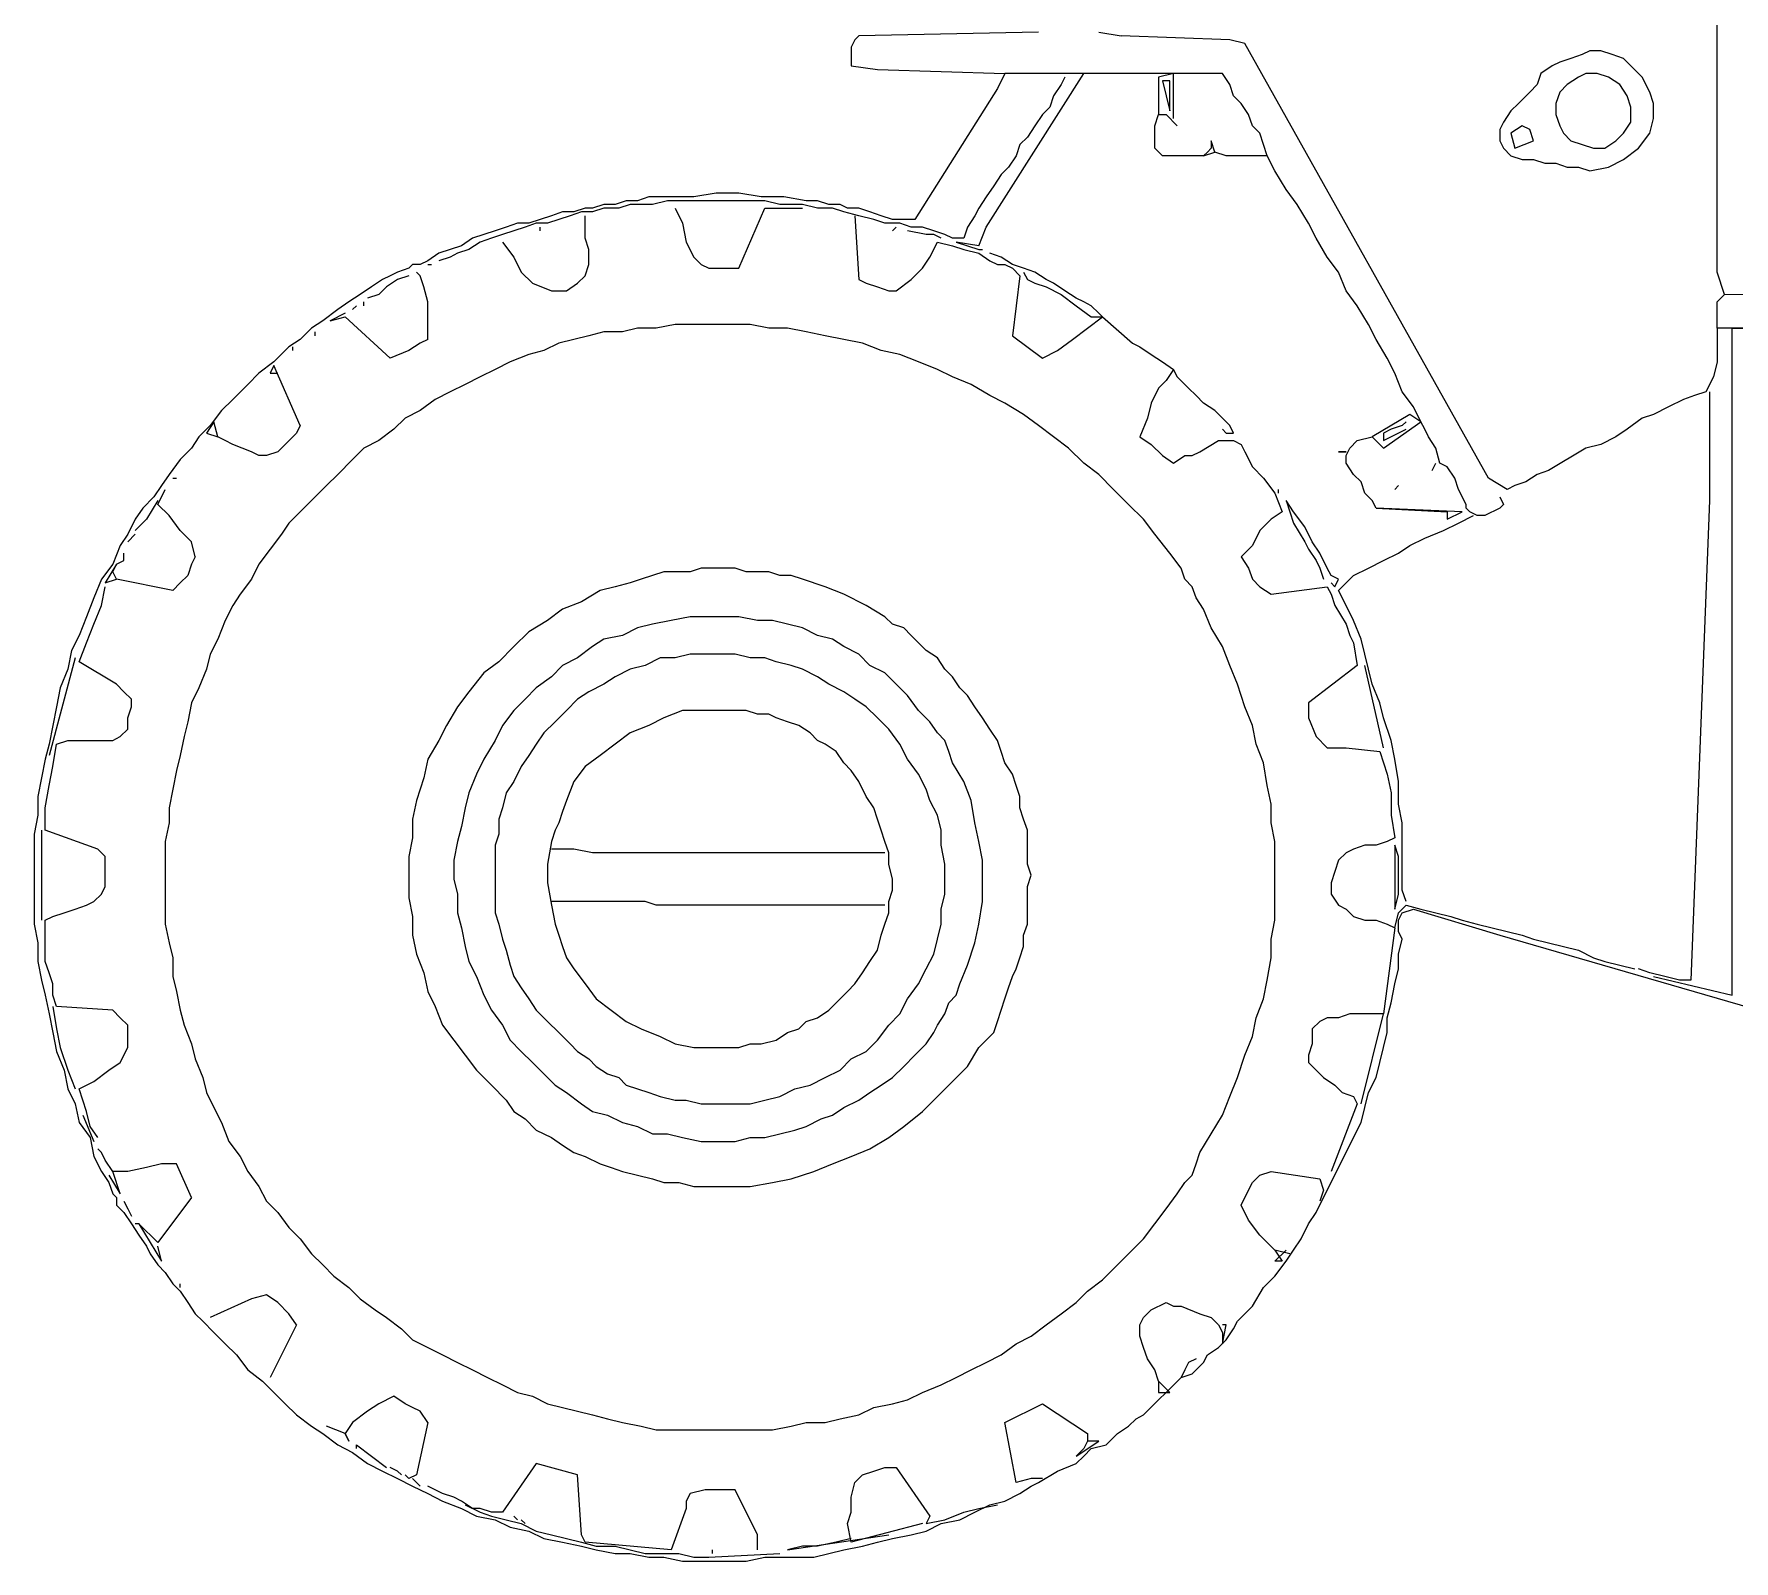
# Model space of a CAD drawing. Extents: x -121210 to 57230, y 84783 to 157800.
# Drawn here: x -50967 to -49031, y 119670 to 121410 of the extents above; entities that cross this region are included whole.
import ezdxf

# ---------------------------------------------------------------- set-up
doc = ezdxf.new("R2010")
doc.units = 0
doc.header["$MEASUREMENT"] = 0
doc.layers.get('0').update_dxf_attribs({"linetype": 'CONTINUOUS'})

# ---------------------------------------------------------------- blocks, each defined once
blk = doc.blocks.new('A$C72B562D3')
at = {"linetype": 'Continuous'}
for points in [[(4087.2, 1490.5), (4087.2, 2387.4), (4074.4, 2391.7), (4057.4, 2391.7), (4036, 2391.7), (4014.6, 2391.7), (3989, 2391.7), (3967.7, 2396), (3946.3, 2396), (3929.2, 2396)], [(3314.2, 1763.9), (3109.2, 1759.6), (3104.9, 1755.3), (3100.7, 1746.8), (3100.7, 1725.4), (3130.6, 1721.2), (3275.8, 1716.9)], [(3382.6, 1763.9), (3408.2, 1759.6)], [(3532, 1755.3), (3408.2, 1759.6)], [(3549.1, 1751.1), (3532, 1755.3)], [(3848.1, 1242.8), (3826.7, 1255.6), (3549.1, 1751.1)], [(3980.5, 1734), (3967.7, 1738.3), (3954.9, 1742.5), (3942, 1742.5), (3933.5, 1738.3), (3920.7, 1734), (3907.9, 1729.7), (3899.3, 1725.4), (3886.5, 1716.9), (3882.2, 1704.1), (3873.7, 1695.5), (3860.9, 1682.7), (3852.3, 1674.2), (3843.8, 1661.4), (3839.5, 1652.8), (3839.5, 1640), (3843.8, 1631.5), (3852.3, 1622.9), (3865.2, 1618.7), (3878, 1618.7), (3890.8, 1614.4), (3903.6, 1614.4), (3916.4, 1610.1), (3929.2, 1610.1), (3942, 1605.9), (3963.4, 1610.1), (3980.5, 1618.7), (3997.6, 1631.5), (4010.4, 1648.6)], [(4001.8, 1712.6), (3980.5, 1734)], [(3275.8, 1716.9), (3267.2, 1699.8), (3173.3, 1550.3), (3160.5, 1550.3), (3147.7, 1550.3), (3134.8, 1554.6), (3122, 1558.9), (3109.2, 1563.1), (3096.4, 1563.1), (3087.9, 1567.4), (3075, 1567.4), (3062.2, 1571.7), (3049.4, 1571.7), (3023.8, 1576), (2998.2, 1576), (2972.5, 1580.2), (2946.9, 1580.2), (2921.3, 1576), (2895.7, 1576), (2870, 1576), (2857.2, 1571.7), (2844.4, 1571.7), (2831.6, 1567.4), (2818.8, 1567.4), (2806, 1563.1), (2797.4, 1563.1), (2784.6, 1558.9), (2771.8, 1558.9), (2759, 1554.6), (2746.2, 1550.3), (2733.4, 1546.1), (2720.6, 1546.1), (2707.7, 1541.8), (2694.9, 1537.5), (2682.1, 1533.3), (2669.3, 1529), (2656.5, 1520.4), (2643.7, 1516.2), (2630.9, 1511.9), (2618.1, 1503.4), (2609.5, 1499.1), (2601, 1499.1), (2596.7, 1494.8), (2583.9, 1490.5), (2575.4, 1486.3), (2566.8, 1482), (2554, 1473.5), (2541.2, 1464.9), (2528.4, 1456.4), (2515.6, 1447.8), (2498.5, 1435), (2485.7, 1426.5), (2472.8, 1413.7), (2460, 1405.1), (2443, 1388), (2425.9, 1375.2), (2413.1, 1362.4), (2396, 1345.3), (2383.2, 1332.5), (2370.3, 1315.4), (2357.5, 1302.6), (2349, 1289.8), (2336.2, 1277), (2323.4, 1259.9), (2314.8, 1247.1), (2306.3, 1234.3), (2293.5, 1221.5), (2284.9, 1208.7), (2276.4, 1191.6), (2267.8, 1178.8), (2259.3, 1157.4), (2246.5, 1140.3), (2237.9, 1119), (2229.4, 1097.6), (2220.9, 1076.3), (2212.3, 1059.2), (2208.1, 1037.8), (2199.5, 1016.5), (2195.2, 995.1), (2191, 973.8), (2186.7, 952.4), (2182.4, 935.3), (2178.2, 914), (2173.9, 892.6), (2173.9, 871.3), (2169.6, 849.9), (2169.6, 828.6), (2169.6, 811.5), (2169.6, 790.1), (2169.6, 768.8), (2169.6, 747.4), (2173.9, 726.1), (2173.9, 704.7), (2178.2, 683.3), (2182.4, 666.3), (2186.7, 644.9), (2191, 623.6), (2195.2, 602.2), (2203.8, 580.8), (2208.1, 559.5), (2216.6, 542.4), (2220.9, 521), (2233.7, 504), (2237.9, 482.6), (2246.5, 465.5), (2255, 452.7), (2259.3, 439.9), (2263.6, 435.6), (2263.6, 427.1), (2272.1, 418.5), (2280.7, 405.7), (2289.2, 392.9), (2297.7, 380.1), (2302, 371.6), (2310.6, 358.8), (2319.1, 350.2), (2327.6, 337.4), (2336.2, 328.9), (2344.7, 316), (2353.3, 303.2), (2361.8, 294.7), (2374.6, 281.9), (2387.4, 269.1), (2400.2, 256.3), (2413.1, 239.2), (2430.1, 226.4), (2443, 213.5), (2455.8, 200.7), (2468.6, 187.9), (2485.7, 175.1), (2498.5, 166.6), (2515.6, 153.8), (2532.6, 145.2), (2549.7, 132.4), (2566.8, 123.9), (2583.9, 115.3), (2601, 106.8), (2618.1, 98.2), (2635.1, 89.7), (2656.5, 81.1), (2673.6, 72.6), (2694.9, 68.3), (2712, 59.8), (2733.4, 55.5), (2750.5, 47), (2771.8, 42.7), (2793.2, 38.4), (2810.2, 34.2), (2831.6, 29.9), (2848.7, 29.9), (2870, 25.6), (2887.1, 25.6), (2908.5, 21.4), (2925.6, 21.4), (2946.9, 21.4), (2964, 21.4), (2981.1, 21.4), (3002.4, 25.6), (3019.5, 25.6), (3036.6, 25.6), (3058, 25.6), (3075, 29.9), (3092.1, 34.2), (3113.5, 38.4), (3130.6, 42.7), (3147.7, 47), (3169, 51.3), (3186.1, 55.5), (3203.2, 64.1), (3224.5, 68.3), (3241.6, 76.9), (3258.7, 85.4), (3275.8, 89.7), (3292.9, 98.2), (3305.7, 106.8), (3314.2, 111), (3335.6, 123.9), (3356.9, 132.4), (3365.5, 140.9), (3374, 149.5), (3391.1, 153.8), (3403.9, 166.6), (3416.7, 175.1), (3425.3, 183.6), (3433.8, 187.9), (3476.5, 230.6)], [(3344.1, 1712.6), (3339.8, 1704.1), (3331.3, 1691.3), (3327, 1678.5), (3318.5, 1669.9), (3309.9, 1657.1), (3301.4, 1644.3), (3292.9, 1635.8), (3288.6, 1622.9), (3280, 1610.1), (3271.5, 1601.6), (3263, 1588.8), (3254.4, 1576), (3245.9, 1563.1), (3241.6, 1554.6), (3233.1, 1541.8), (3228.8, 1529)], [(3254.4, 1541.8), (3365.5, 1716.9)], [(3523.5, 1716.9), (3275.8, 1716.9)], [(3468, 1665.6), (3468, 1716.9), (3450.9, 1712.6), (3450.9, 1669.9)], [(3455.2, 1708.4), (3463.7, 1674.2), (3463.7, 1708.4), (3455.2, 1708.4)], [(3771.2, 1272.7), (3766.9, 1289.8), (3758.4, 1302.6), (3754.1, 1311.2), (3749.8, 1319.7), (3741.3, 1336.8), (3728.5, 1353.9), (3720, 1375.2), (3711.4, 1392.3), (3698.6, 1413.7), (3690.1, 1430.8), (3677.2, 1452.1), (3664.4, 1469.2), (3655.9, 1490.5), (3643.1, 1507.6), (3630.3, 1529), (3621.7, 1546.1), (3608.9, 1567.4), (3596.1, 1584.5), (3583.3, 1605.9), (3574.7, 1622.9), (3570.5, 1635.8), (3566.2, 1648.6), (3557.7, 1657.1), (3553.4, 1669.9), (3544.8, 1682.7), (3536.3, 1691.3), (3532, 1704.1), (3523.5, 1716.9)], [(3963.4, 1712.6), (3950.6, 1716.9), (3937.8, 1716.9), (3929.2, 1712.6), (3916.4, 1704.1), (3907.9, 1695.5), (3903.6, 1682.7), (3903.6, 1669.9), (3907.9, 1657.1), (3912.1, 1648.6), (3920.7, 1640), (3933.5, 1635.8), (3946.3, 1631.5)], [(3989, 1661.4), (3989, 1678.5), (3984.7, 1691.3), (3976.2, 1704.1), (3963.4, 1712.6)], [(4010.4, 1648.6), (4014.6, 1665.6), (4014.6, 1682.7), (4010.4, 1695.5), (4001.8, 1712.6)], [(3510.7, 1640), (3510.7, 1631.5), (3506.4, 1627.2), (3502.1, 1622.9), (3493.6, 1622.9), (3472.2, 1622.9), (3463.7, 1622.9), (3455.2, 1622.9), (3446.6, 1631.5), (3446.6, 1644.3), (3446.6, 1657.1), (3450.9, 1669.9)], [(3450.9, 1669.9), (3459.4, 1669.9), (3472.2, 1657.1)], [(3865.2, 1657.1), (3852.3, 1648.6)], [(3852.3, 1648.6), (3856.6, 1631.5)], [(3878, 1640), (3873.7, 1652.8), (3865.2, 1657.1)], [(3946.3, 1631.5), (3959.1, 1631.5), (3971.9, 1640), (3980.5, 1648.6), (3989, 1661.4)], [(3502.1, 1622.9), (3514.9, 1627.2)], [(3514.9, 1627.2), (3510.7, 1640)], [(3574.7, 1622.9), (3557.7, 1622.9), (3544.8, 1622.9), (3527.8, 1622.9), (3514.9, 1627.2)], [(3856.6, 1631.5), (3878, 1640)], [(3228.8, 1529), (3216, 1529), (3207.4, 1533.3), (3194.6, 1537.5), (3181.8, 1541.8), (3169, 1541.8), (3156.2, 1546.1), (3139.1, 1546.1), (3126.3, 1550.3), (3109.2, 1554.6), (3092.1, 1558.9), (3079.3, 1563.1), (3062.2, 1563.1), (3045.1, 1567.4), (3032.3, 1567.4), (3019.5, 1567.4), (3002.4, 1571.7), (2989.6, 1571.7), (2976.8, 1571.7), (2959.7, 1571.7), (2946.9, 1571.7), (2934.1, 1571.7), (2917, 1571.7), (2904.2, 1571.7), (2891.4, 1571.7), (2874.3, 1567.4), (2861.5, 1567.4), (2848.7, 1567.4), (2835.9, 1563.1), (2818.8, 1563.1), (2806, 1558.9), (2793.2, 1558.9), (2780.4, 1554.6), (2767.5, 1550.3), (2754.7, 1546.1), (2741.9, 1546.1), (2729.1, 1541.8), (2716.3, 1537.5), (2703.5, 1533.3), (2690.7, 1529), (2677.9, 1524.7), (2665, 1516.2), (2652.2, 1511.9), (2643.7, 1507.6), (2630.9, 1503.4)], [(2703.5, 1524.7), (2716.3, 1507.6), (2724.8, 1490.5), (2737.6, 1477.7), (2759, 1469.2), (2767.5, 1469.2), (2776.1, 1469.2), (2788.9, 1477.7), (2797.4, 1486.3), (2801.7, 1499.1), (2801.7, 1516.2), (2797.4, 1529), (2797.4, 1541.8), (2797.4, 1554.6)], [(2899.9, 1563.1), (2908.5, 1546.1), (2912.8, 1524.7), (2921.3, 1507.6), (2929.8, 1499.1), (2938.4, 1494.8), (2972.5, 1494.8), (3002.4, 1563.1)], [(3002.4, 1563.1), (3045.1, 1563.1)], [(3104.9, 1554.6), (3109.2, 1482), (3117.8, 1477.7), (3130.6, 1473.5), (3143.4, 1469.2), (3151.9, 1469.2)], [(2746.2, 1537.5), (2746.2, 1541.8)], [(3147.7, 1537.5), (3151.9, 1541.8)], [(3203.2, 1529), (3194.6, 1533.3), (3186.1, 1533.3), (3164.7, 1537.5)], [(3245.9, 1520.4), (3254.4, 1541.8)], [(3151.9, 1469.2), (3169, 1482), (3181.8, 1494.8), (3190.4, 1507.6), (3198.9, 1524.7)], [(3198.9, 1524.7), (3216, 1520.4), (3228.8, 1516.2), (3245.9, 1511.9), (3258.7, 1503.4), (3267.2, 1499.1), (3275.8, 1499.1), (3284.3, 1494.8), (3292.9, 1486.3)], [(3245.9, 1520.4), (3220.3, 1524.7), (3245.9, 1516.2), (3250.2, 1516.2)], [(3386.8, 1439.3), (3382.6, 1443.6), (3374, 1452.1), (3365.5, 1456.4), (3356.9, 1460.6), (3344.1, 1469.2), (3331.3, 1477.7), (3322.8, 1482), (3309.9, 1490.5), (3297.1, 1494.8), (3284.3, 1499.1), (3271.5, 1507.6), (3258.7, 1511.9)], [(2618.1, 1499.1), (2622.3, 1499.1)], [(2596.7, 1486.3), (2583.9, 1482), (2571.1, 1473.5), (2562.5, 1464.9), (2549.7, 1460.6)], [(2609.5, 1486.3), (2605.2, 1490.5), (2609.5, 1486.3)], [(2618.1, 1413.7), (2618.1, 1426.5), (2618.1, 1435), (2618.1, 1456.4), (2613.8, 1473.5), (2609.5, 1486.3)], [(3292.9, 1486.3), (3284.3, 1417.9)], [(3297.1, 1490.5), (3301.4, 1482), (3309.9, 1477.7), (3322.8, 1473.5), (3339.8, 1464.9), (3356.9, 1452.1), (3374, 1439.3), (3386.8, 1439.3)], [(4095.8, 1464.9), (4087.2, 1490.5)], [(2545.5, 1452.1), (2545.5, 1456.4)], [(4356.3, 1426.5), (4087.2, 1426.5), (4087.2, 1435), (4087.2, 1447.8), (4087.2, 1456.4), (4095.8, 1464.9)], [(4356.3, 1460.6), (4095.8, 1464.9)], [(2524.1, 1443.6), (2507, 1435), (2524.1, 1439.3)], [(2618.1, 1413.7), (2609.5, 1409.4), (2596.7, 1400.9), (2575.4, 1392.3), (2524.1, 1439.3)], [(2532.6, 1447.8), (2536.9, 1452.1)], [(3318.5, 1392.3), (3335.6, 1400.9), (3352.7, 1413.7), (3369.7, 1426.5), (3386.8, 1439.3)], [(3386.8, 1439.3), (3421, 1409.4), (3429.5, 1405.1), (3442.3, 1396.6), (3455.2, 1388), (3468, 1379.5)], [(3472.2, 439.9), (3480.8, 452.7), (3489.3, 461.3), (3493.6, 474.1), (3497.9, 486.9), (3510.7, 508.2), (3523.5, 529.6), (3532, 550.9), (3540.6, 572.3), (3549.1, 597.9), (3557.7, 619.3), (3561.9, 640.6), (3570.5, 662), (3574.7, 683.3), (3579, 709), (3579, 730.3), (3583.3, 751.7), (3583.3, 773), (3583.3, 794.4), (3583.3, 820), (3583.3, 841.4), (3579, 862.7), (3579, 884.1), (3574.7, 905.4), (3570.5, 931.1), (3561.9, 952.4), (3557.7, 973.8), (3549.1, 995.1), (3540.6, 1020.7), (3532, 1042.1), (3523.5, 1063.5), (3510.7, 1084.8), (3502.1, 1106.2), (3493.6, 1119), (3489.3, 1131.8), (3480.8, 1140.3), (3476.5, 1153.1), (3463.7, 1170.2), (3446.6, 1191.6), (3433.8, 1208.7), (3416.7, 1225.7), (3399.6, 1242.8), (3382.6, 1259.9), (3365.5, 1272.7), (3348.4, 1289.8), (3331.3, 1302.6), (3314.2, 1315.4), (3297.1, 1328.2), (3275.8, 1341.1), (3258.7, 1349.6), (3237.3, 1362.4), (3216, 1371), (3198.9, 1379.5), (3177.5, 1388), (3156.2, 1396.6), (3134.8, 1400.9), (3113.5, 1409.4), (3092.1, 1413.7), (3070.8, 1417.9), (3049.4, 1422.2), (3028.1, 1426.5), (3006.7, 1426.5), (2985.4, 1430.8), (2964, 1430.8), (2942.6, 1430.8), (2921.3, 1430.8), (2899.9, 1430.8), (2878.6, 1426.5), (2857.2, 1426.5), (2840.1, 1422.2), (2818.8, 1422.2), (2801.7, 1417.9), (2784.6, 1413.7), (2767.5, 1409.4), (2750.5, 1400.9), (2733.4, 1396.6), (2712, 1388), (2694.9, 1379.5), (2677.9, 1371), (2660.8, 1362.4), (2643.7, 1353.9), (2626.6, 1345.3), (2609.5, 1332.5), (2592.4, 1324), (2579.6, 1311.2), (2562.5, 1298.4), (2545.5, 1289.8), (2532.6, 1277), (2515.6, 1259.9), (2502.7, 1247.1), (2489.9, 1234.3), (2477.1, 1221.5), (2460, 1204.4), (2451.5, 1191.6), (2438.7, 1174.5), (2425.9, 1157.4), (2417.3, 1140.3), (2404.5, 1123.2), (2396, 1110.4), (2387.4, 1093.3), (2378.9, 1072), (2370.3, 1054.9), (2366.1, 1037.8), (2357.5, 1016.5), (2349, 999.4), (2344.7, 978), (2340.5, 961), (2336.2, 939.6), (2331.9, 922.5), (2327.6, 901.2), (2323.4, 879.8), (2323.4, 862.7), (2319.1, 841.4), (2319.1, 824.3), (2319.1, 802.9), (2319.1, 785.8), (2319.1, 764.5), (2319.1, 747.4), (2323.4, 726.1), (2327.6, 709), (2327.6, 687.6), (2331.9, 670.5), (2336.2, 649.2), (2340.5, 632.1), (2349, 610.7), (2353.3, 593.7), (2361.8, 572.3), (2366.1, 555.2), (2374.6, 538.1), (2383.2, 521), (2391.7, 499.7), (2404.5, 482.6), (2413.1, 465.5), (2425.9, 448.4), (2434.4, 431.4), (2447.2, 418.5), (2460, 401.5), (2472.8, 388.7), (2485.7, 371.6), (2498.5, 358.8), (2511.3, 345.9), (2528.4, 333.1), (2541.2, 320.3), (2558.3, 307.5), (2571.1, 299), (2588.2, 286.1), (2601, 273.3), (2618.1, 264.8), (2635.1, 256.3), (2652.2, 247.7), (2669.3, 239.2), (2686.4, 230.6), (2703.5, 222.1), (2720.6, 213.5), (2737.6, 209.3), (2754.7, 200.7), (2771.8, 196.5), (2788.9, 192.2), (2806, 187.9), (2823.1, 183.6), (2840.1, 179.4), (2861.5, 175.1), (2878.6, 170.8), (2895.7, 170.8), (2912.8, 170.8), (2934.1, 170.8), (2951.2, 170.8), (2972.5, 170.8), (2993.9, 170.8), (3011, 170.8), (3032.3, 175.1), (3049.4, 179.4), (3070.8, 179.4), (3087.9, 183.6), (3109.2, 187.9), (3126.3, 196.5), (3147.7, 200.7), (3164.7, 205), (3181.8, 213.5), (3203.2, 222.1), (3220.3, 230.6), (3237.3, 239.2), (3254.4, 247.7), (3271.5, 256.3), (3288.6, 269.1), (3305.7, 277.6), (3322.8, 290.4), (3339.8, 303.2), (3356.9, 316), (3369.7, 328.9), (3386.8, 341.7), (3403.9, 358.8), (3416.7, 371.6), (3433.8, 388.7), (3446.6, 405.7), (3459.4, 422.8), (3472.2, 439.9)], [(2489.9, 1417.9), (2489.9, 1422.2)], [(3284.3, 1417.9), (3318.5, 1392.3)], [(4087.2, 1426.5), (4087.2, 1405.1), (4087.2, 1388), (4083, 1371), (4074.4, 1353.9)], [(4104.3, 666.3), (4104.3, 1426.5)], [(4104.3, 1426.5), (4130, 1426.5)], [(2464.3, 1400.9), (2464.3, 1405.1)], [(2443, 1383.8), (2438.7, 1375.2), (2447.2, 1375.2)], [(2472.8, 1315.4), (2443, 1383.8)], [(3468, 1379.5), (3459.4, 1366.7), (3450.9, 1358.1), (3442.3, 1341.1), (3438.1, 1324), (3429.5, 1302.6), (3442.3, 1294.1), (3455.2, 1281.3), (3468, 1272.7), (3480.8, 1281.3), (3489.3, 1281.3), (3497.9, 1285.5), (3519.2, 1298.4), (3527.8, 1298.4), (3536.3, 1298.4), (3544.8, 1294.1), (3549.1, 1285.5)], [(3536.3, 1306.9), (3532, 1315.4), (3523.5, 1324), (3514.9, 1332.5), (3502.1, 1341.1), (3493.6, 1349.6), (3485.1, 1358.1), (3472.2, 1371), (3468, 1379.5), (3472.2, 1371)], [(4074.4, 1353.9), (4061.6, 1349.6), (4048.8, 1345.3), (4031.7, 1336.8), (4014.6, 1328.2), (4001.8, 1324), (3984.7, 1311.2), (3971.9, 1302.6), (3954.9, 1294.1), (3937.8, 1289.8), (3895.1, 1264.2), (3882.2, 1259.9), (3869.4, 1251.4), (3856.6, 1247.1), (3848.1, 1242.8)], [(4078.7, 1353.9), (4078.7, 1230), (4057.4, 683.3)], [(2374.6, 1319.7), (2366.1, 1306.9), (2378.9, 1302.6)], [(2434.4, 1281.3), (2425.9, 1281.3), (2417.3, 1285.5), (2396, 1294.1), (2387.4, 1298.4), (2378.9, 1302.6), (2374.6, 1319.7)], [(3677.2, 1298.4), (3694.3, 1302.6), (3707.1, 1289.8), (3749.8, 1319.7), (3737, 1328.2), (3694.3, 1302.6)], [(3732.8, 1319.7), (3728.5, 1315.4), (3715.7, 1311.2), (3707.1, 1306.9), (3707.1, 1298.4), (3732.8, 1311.2)], [(2472.8, 1315.4), (2468.6, 1306.9), (2455.8, 1294.1), (2447.2, 1285.5), (2434.4, 1281.3)], [(3523.5, 1311.2), (3527.8, 1306.9), (3536.3, 1306.9)], [(3698.6, 1221.5), (3694.3, 1230), (3685.8, 1238.6), (3681.5, 1251.4), (3673, 1259.9), (3664.4, 1272.7), (3664.4, 1281.3), (3668.7, 1289.8), (3677.2, 1298.4)], [(3549.1, 1285.5), (3557.7, 1268.5), (3570.5, 1255.6), (3583.3, 1238.6), (3591.8, 1217.2)], [(3664.4, 1285.5), (3655.9, 1285.5), (3664.4, 1285.5)], [(3762.7, 1264.2), (3766.9, 1272.7)], [(3801.1, 1225.7), (3792.6, 1242.8), (3788.3, 1255.6), (3779.7, 1268.5), (3771.2, 1272.7)], [(2310.6, 1225.7), (2319.1, 1242.8)], [(2327.6, 1255.6), (2331.9, 1255.6)], [(3587.6, 1238.6), (3587.6, 1242.8)], [(3720, 1242.8), (3724.2, 1247.1)], [(2310.6, 1230), (2297.7, 1208.7), (2289.2, 1200.1)], [(2353.3, 1166), (2349, 1183), (2336.2, 1195.9), (2323.4, 1212.9), (2310.6, 1225.7)], [(3655.9, 1140.3), (3647.3, 1144.6), (3643.1, 1153.1), (3634.5, 1170.2), (3626, 1183), (3617.4, 1200.1), (3604.6, 1217.2), (3596.1, 1230), (3600.4, 1217.2), (3604.6, 1204.4), (3617.4, 1183), (3621.7, 1174.5), (3630.3, 1161.7), (3634.5, 1153.1), (3638.8, 1140.3)], [(3698.6, 1221.5), (3779.7, 1217.2)], [(3796.8, 1217.2), (3698.6, 1221.5)], [(3822.5, 1212.9), (3813.9, 1212.9), (3805.4, 1217.2), (3801.1, 1221.5), (3801.1, 1225.7)], [(3839.5, 1234.3), (3843.8, 1225.7), (3839.5, 1221.5), (3822.5, 1212.9)], [(3591.8, 1217.2), (3579, 1208.7), (3566.2, 1195.9), (3557.7, 1178.8), (3544.8, 1166)], [(3732.8, 773), (3728.5, 785.8), (3728.5, 811.5), (3728.5, 837.1), (3728.5, 862.7), (3724.2, 884.1), (3724.2, 909.7), (3720, 935.3), (3715.7, 956.7), (3707.1, 982.3), (3702.9, 999.4), (3694.3, 1020.7), (3690.1, 1037.8), (3685.8, 1054.9), (3681.5, 1072), (3673, 1093.3), (3664.4, 1110.4), (3655.9, 1127.5), (3673, 1144.6), (3690.1, 1153.1), (3707.1, 1161.7), (3724.2, 1170.2), (3737, 1178.8), (3754.1, 1187.3), (3775.5, 1195.9), (3792.6, 1204.4), (3809.6, 1212.9)], [(3779.7, 1217.2), (3779.7, 1208.7), (3796.8, 1217.2)], [(2276.4, 1183), (2284.9, 1191.6)], [(2284.9, 1195.9), (2289.2, 1200.1)], [(2263.6, 1140.3), (2259.3, 1148.9), (2263.6, 1157.4), (2272.1, 1161.7), (2272.1, 1170.2)], [(2353.3, 1166), (2349, 1157.4), (2344.7, 1144.6), (2336.2, 1136.1), (2327.6, 1127.5), (2263.6, 1140.3)], [(3544.8, 1166), (3553.4, 1153.1), (3557.7, 1140.3), (3566.2, 1131.8), (3579, 1123.2), (3643.1, 1131.8)], [(2263.6, 1157.4), (2250.8, 1136.1), (2263.6, 1140.3)], [(3216, 1029.3), (3207.4, 1037.8), (3198.9, 1050.6), (3186.1, 1059.2), (3177.5, 1067.7), (3169, 1076.3), (3160.5, 1084.8), (3147.7, 1089.1), (3139.1, 1097.6), (3117.8, 1110.4), (3092.1, 1123.2), (3070.8, 1131.8), (3045.1, 1140.3), (3032.3, 1144.6), (3019.5, 1144.6), (3006.7, 1148.9), (2993.9, 1148.9), (2981.1, 1148.9), (2968.3, 1153.1), (2955.5, 1153.1), (2942.6, 1153.1), (2929.8, 1153.1), (2917, 1148.9), (2904.2, 1148.9), (2887.1, 1148.9), (2874.3, 1144.6), (2861.5, 1140.3), (2848.7, 1136.1), (2831.6, 1131.8), (2814.5, 1127.5), (2793.2, 1114.7), (2771.8, 1106.2), (2754.7, 1093.3), (2733.4, 1080.5), (2716.3, 1063.5), (2699.2, 1046.4), (2682.1, 1033.6), (2665, 1012.2), (2652.2, 995.1), (2639.4, 973.8), (2630.9, 956.7), (2618.1, 935.3), (2613.8, 914), (2605.2, 888.3), (2601, 867), (2601, 845.6), (2596.7, 824.3), (2596.7, 798.7), (2596.7, 777.3), (2601, 755.9), (2601, 734.6), (2605.2, 713.2), (2613.8, 691.9), (2618.1, 670.5), (2626.6, 653.4), (2635.1, 632.1), (2648, 615), (2660.8, 597.9), (2673.6, 580.8), (2690.7, 563.8), (2707.7, 546.7), (2716.3, 533.9), (2729.1, 525.3), (2741.9, 512.5), (2759, 504), (2771.8, 495.4), (2784.6, 486.9), (2797.4, 482.6), (2814.5, 474.1), (2827.3, 469.8), (2840.1, 465.5), (2857.2, 461.3), (2874.3, 457), (2887.1, 452.7), (2904.2, 452.7), (2921.3, 448.4), (2938.4, 448.4), (2964, 448.4), (2985.4, 448.4), (3011, 452.7), (3032.3, 457), (3058, 465.5), (3079.3, 474.1), (3100.7, 482.6), (3122, 491.2), (3143.4, 504), (3160.5, 516.8), (3181.8, 533.9), (3198.9, 550.9), (3216, 568), (3233.1, 585.1), (3245.9, 606.5), (3263, 623.6)], [(2220.9, 1046.4), (2229.4, 1067.7), (2237.9, 1089.1), (2246.5, 1110.4), (2250.8, 1131.8)], [(3643.1, 1131.8), (3647.3, 1123.2), (3651.6, 1110.4), (3664.4, 1089.1), (3668.7, 1076.3), (3673, 1067.7), (3677.2, 1042.1)], [(3647.3, 1136.1), (3651.6, 1131.8), (3655.9, 1140.3)], [(3186.1, 610.7), (3194.6, 623.6), (3198.9, 632.1), (3207.4, 644.9), (3211.7, 657.7), (3220.3, 666.3), (3224.5, 679.1), (3233.1, 700.4), (3241.6, 726.1), (3245.9, 747.4), (3250.2, 773), (3250.2, 794.4), (3250.2, 820), (3245.9, 841.4), (3241.6, 862.7), (3237.3, 888.3), (3228.8, 909.7), (3216, 931.1), (3211.7, 943.9), (3207.4, 956.7), (3198.9, 965.2), (3190.4, 978), (3177.5, 990.8), (3164.7, 1007.9), (3151.9, 1020.7), (3139.1, 1033.6), (3122, 1042.1), (3109.2, 1054.9), (3092.1, 1063.5), (3079.3, 1072), (3062.2, 1076.3), (3045.1, 1084.8), (3028.1, 1089.1), (3011, 1093.3), (2993.9, 1093.3), (2972.5, 1097.6), (2955.5, 1097.6), (2938.4, 1097.6), (2917, 1097.6), (2895.7, 1093.3), (2874.3, 1089.1), (2857.2, 1084.8), (2840.1, 1076.3), (2818.8, 1072), (2806, 1063.5), (2788.9, 1050.6), (2771.8, 1042.1), (2759, 1029.3), (2741.9, 1016.5), (2729.1, 1003.7), (2716.3, 990.8), (2703.5, 973.8), (2694.9, 956.7), (2682.1, 935.3), (2673.6, 918.2), (2665, 896.9), (2660.8, 879.8), (2656.5, 858.5), (2652.2, 841.4), (2648, 820), (2648, 798.7), (2652.2, 781.6), (2652.2, 760.2), (2656.5, 743.1), (2660.8, 721.8), (2665, 704.7), (2673.6, 687.6), (2682.1, 666.3), (2690.7, 649.2), (2703.5, 632.1), (2712, 615), (2724.8, 602.2), (2737.6, 589.4), (2750.5, 576.6), (2763.3, 563.8), (2776.1, 555.2), (2793.2, 542.4), (2806, 533.9), (2823.1, 529.6), (2840.1, 521), (2857.2, 516.8), (2874.3, 508.2), (2891.4, 508.2), (2908.5, 504), (2929.8, 499.7), (2946.9, 499.7), (2968.3, 499.7), (2985.4, 504), (3002.4, 504), (3019.5, 508.2), (3036.6, 512.5), (3049.4, 516.8), (3066.5, 525.3), (3079.3, 529.6), (3092.1, 538.1), (3109.2, 546.7), (3122, 555.2), (3134.8, 563.8), (3147.7, 572.3), (3160.5, 585.1), (3173.3, 597.9), (3186.1, 610.7)], [(2216.6, 1050.6), (2186.7, 939.6)], [(2195.2, 952.4), (2208.1, 956.7), (2220.9, 956.7), (2233.7, 956.7), (2246.5, 956.7), (2259.3, 956.7), (2267.8, 961), (2276.4, 969.5), (2276.4, 982.3), (2280.7, 995.1), (2280.7, 1003.7), (2272.1, 1012.2), (2263.6, 1020.7), (2220.9, 1046.4)], [(3186.1, 696.2), (3194.6, 713.2), (3198.9, 730.3), (3203.2, 747.4), (3203.2, 764.5), (3207.4, 781.6), (3207.4, 798.7), (3207.4, 815.7), (3203.2, 837.1), (3203.2, 854.2), (3198.9, 871.3), (3190.4, 888.3), (3186.1, 901.2), (3177.5, 918.2), (3164.7, 935.3), (3156.2, 952.4), (3143.4, 969.5), (3130.6, 982.3), (3117.8, 995.1), (3104.9, 1003.7), (3092.1, 1012.2), (3075, 1020.7), (3062.2, 1029.3), (3045.1, 1037.8), (3032.3, 1042.1), (3015.3, 1046.4), (3002.4, 1050.6), (2985.4, 1050.6), (2968.3, 1054.9), (2951.2, 1054.9), (2934.1, 1054.9), (2917, 1054.9), (2899.9, 1050.6), (2882.9, 1050.6), (2865.8, 1042.1), (2848.7, 1037.8), (2831.6, 1029.3), (2818.8, 1020.7), (2801.7, 1012.2), (2788.9, 1003.7), (2776.1, 990.8), (2763.3, 978), (2750.5, 965.2), (2741.9, 952.4), (2733.4, 939.6), (2724.8, 926.8), (2716.3, 909.7), (2707.7, 896.9), (2703.5, 879.8), (2699.2, 867), (2699.2, 849.9), (2694.9, 837.1), (2694.9, 820), (2694.9, 807.2), (2694.9, 790.1), (2694.9, 777.3), (2694.9, 760.2), (2699.2, 747.4), (2703.5, 730.3), (2707.7, 717.5), (2712, 700.4), (2716.3, 687.6), (2724.8, 674.8), (2733.4, 662), (2741.9, 649.2), (2754.7, 636.4), (2767.5, 623.6), (2780.4, 610.7), (2788.9, 602.2), (2801.7, 593.7), (2810.2, 585.1), (2823.1, 576.6), (2835.9, 572.3), (2844.4, 563.8), (2857.2, 559.5), (2870, 555.2), (2882.9, 550.9), (2899.9, 546.7), (2912.8, 546.7), (2929.8, 542.4), (2946.9, 542.4), (2964, 542.4), (2985.4, 542.4), (3002.4, 546.7), (3019.5, 550.9), (3036.6, 559.5), (3053.7, 563.8), (3070.8, 572.3), (3087.9, 580.8), (3100.7, 593.7), (3117.8, 602.2), (3130.6, 615), (3143.4, 632.1), (3156.2, 644.9), (3164.7, 662), (3177.5, 679.1), (3186.1, 696.2)], [(3263, 623.6), (3267.2, 636.4), (3271.5, 649.2), (3275.8, 662), (3280, 674.8), (3284.3, 687.6), (3288.6, 696.2), (3292.9, 709), (3297.1, 721.8), (3297.1, 734.6), (3301.4, 747.4), (3301.4, 764.5), (3301.4, 777.3), (3301.4, 790.1), (3305.7, 802.9), (3301.4, 815.7), (3301.4, 828.6), (3301.4, 841.4), (3301.4, 854.2), (3297.1, 867), (3292.9, 879.8), (3292.9, 892.6), (3288.6, 905.4), (3284.3, 918.2), (3275.8, 931.1), (3271.5, 943.9), (3267.2, 956.7), (3258.7, 969.5), (3250.2, 982.3), (3241.6, 995.1), (3233.1, 1007.9), (3224.5, 1016.5), (3216, 1029.3)], [(3677.2, 1042.1), (3621.7, 999.4)], [(3707.1, 948.1), (3685.8, 1042.1)], [(3122, 704.7), (3130.6, 717.5), (3134.8, 734.6), (3139.1, 747.4), (3143.4, 760.2), (3143.4, 773), (3147.7, 785.8), (3147.7, 798.7), (3143.4, 815.7), (3143.4, 828.6), (3139.1, 841.4), (3134.8, 854.2), (3130.6, 867), (3126.3, 879.8), (3117.8, 892.6), (3109.2, 909.7), (3100.7, 922.5), (3092.1, 931.1), (3083.6, 943.9), (3070.8, 952.4), (3062.2, 956.7), (3053.7, 965.2), (3040.9, 973.8), (3028.1, 978), (3015.3, 982.3), (3006.7, 986.6), (2993.9, 986.6), (2981.1, 990.8), (2968.3, 990.8), (2951.2, 990.8), (2938.4, 990.8), (2925.6, 990.8), (2908.5, 990.8), (2887.1, 982.3), (2870, 973.8), (2848.7, 965.2), (2831.6, 952.4), (2814.5, 939.6), (2797.4, 926.8), (2784.6, 909.7), (2776.1, 888.3), (2771.8, 875.5), (2767.5, 862.7), (2763.3, 854.2), (2759, 841.4), (2754.7, 815.7), (2754.7, 794.4), (2759, 768.8), (2763.3, 747.4), (2767.5, 734.6), (2771.8, 721.8), (2776.1, 709), (2784.6, 696.2)], [(3621.7, 999.4), (3621.7, 982.3), (3630.3, 961), (3643.1, 948.1), (3651.6, 948.1), (3664.4, 948.1)], [(2182.4, 854.2), (2182.4, 879.8), (2186.7, 905.4), (2191, 926.8), (2195.2, 952.4)], [(3664.4, 948.1), (3702.9, 943.9)], [(3702.9, 943.9), (3707.1, 931.1), (3711.4, 918.2), (3715.7, 896.9), (3715.7, 871.3), (3720, 845.6)], [(2178.2, 854.2), (2178.2, 751.7)], [(2182.4, 751.7), (2191, 755.9), (2203.8, 760.2), (2216.6, 764.5), (2229.4, 768.8), (2237.9, 773), (2246.5, 781.6), (2250.8, 790.1), (2250.8, 802.9), (2250.8, 815.7), (2250.8, 824.3), (2242.2, 832.8), (2182.4, 854.2)], [(3720, 845.6), (3711.4, 841.4), (3698.6, 837.1), (3685.8, 837.1), (3673, 832.8), (3664.4, 828.6), (3655.9, 820), (3651.6, 807.2), (3647.3, 794.4), (3647.3, 781.6), (3655.9, 768.8), (3664.4, 764.5), (3673, 755.9), (3685.8, 751.7), (3698.6, 751.7), (3711.4, 747.4), (3720, 743.1)], [(3720, 837.1), (3720, 764.5), (3724.2, 781.6), (3724.2, 802.9), (3724.2, 824.3), (3720, 837.1)], [(3139.1, 828.6), (3117.8, 828.6), (3092.1, 828.6), (3070.8, 828.6), (3045.1, 828.6), (3023.8, 828.6), (2998.2, 828.6), (2976.8, 828.6), (2951.2, 828.6), (2925.6, 828.6), (2904.2, 828.6), (2878.6, 828.6), (2853, 828.6), (2831.6, 828.6), (2806, 828.6), (2784.6, 832.8), (2759, 832.8)], [(3139.1, 768.8), (3117.8, 768.8), (3096.4, 768.8), (3070.8, 768.8), (3049.4, 768.8), (3036.6, 768.8), (3023.8, 768.8), (3011, 768.8), (2998.2, 768.8), (2985.4, 768.8), (2972.5, 768.8), (2959.7, 768.8), (2942.6, 768.8), (2929.8, 768.8), (2917, 768.8), (2904.2, 768.8), (2891.4, 768.8), (2878.6, 768.8), (2865.8, 773), (2844.4, 773), (2818.8, 773), (2797.4, 773), (2776.1, 773), (2759, 773)], [(3506.4, 256.3), (3519.2, 264.8), (3527.8, 273.3), (3536.3, 286.1), (3540.6, 294.7), (3557.7, 311.8), (3570.5, 333.1), (3583.3, 345.9), (3596.1, 363), (3604.6, 375.8), (3613.2, 388.7), (3621.7, 405.7), (3630.3, 418.5), (3638.8, 435.6), (3647.3, 452.7), (3655.9, 469.8), (3664.4, 486.9), (3673, 504), (3681.5, 521), (3685.8, 538.1), (3690.1, 555.2), (3698.6, 572.3), (3702.9, 589.4), (3707.1, 606.5), (3711.4, 623.6), (3711.4, 640.6), (3715.7, 657.7), (3720, 679.1), (3724.2, 696.2), (3724.2, 713.2), (3728.5, 730.3), (3724.2, 738.9), (3724.2, 751.7), (3728.5, 760.2), (3741.3, 764.5), (3839.5, 734.6), (4399, 572.3)], [(3720, 743.1), (3724.2, 760.2), (3732.8, 768.8), (3749.8, 764.5), (3766.9, 760.2), (3784, 755.9), (3796.8, 751.7), (3813.9, 747.4), (3831, 743.1), (3848.1, 738.9), (3865.2, 734.6), (3878, 730.3), (3895.1, 726.1), (3912.1, 721.8), (3929.2, 717.5), (3946.3, 709), (3959.1, 704.7), (3976.2, 700.4), (3993.3, 696.2)], [(2195.2, 653.4), (2191, 666.3), (2191, 679.1), (2186.7, 691.9), (2182.4, 704.7), (2182.4, 726.1), (2182.4, 751.7)], [(3720, 743.1), (3707.1, 644.9)], [(2784.6, 696.2), (2797.4, 679.1), (2810.2, 662), (2827.3, 649.2), (2844.4, 636.4), (2861.5, 627.8), (2882.9, 619.3), (2899.9, 610.7), (2921.3, 606.5), (2938.4, 606.5), (2955.5, 606.5), (2972.5, 606.5), (2985.4, 610.7), (2998.2, 610.7), (3015.3, 615), (3028.1, 623.6), (3040.9, 627.8), (3049.4, 636.4), (3062.2, 640.6), (3075, 649.2), (3083.6, 657.7), (3096.4, 670.5), (3104.9, 679.1), (3113.5, 691.9), (3122, 704.7)], [(4057.4, 683.3), (4044.5, 683.3), (4027.5, 687.6), (4010.4, 691.9), (3997.6, 696.2)], [(4014.6, 687.6), (4104.3, 666.3)], [(2191, 653.4), (2195.2, 627.8), (2199.5, 606.5), (2208.1, 580.8), (2216.6, 559.5)], [(2276.4, 606.5), (2276.4, 619.3), (2276.4, 632.1), (2267.8, 640.6), (2259.3, 649.2), (2195.2, 653.4)], [(3707.1, 644.9), (3694.3, 644.9), (3681.5, 644.9), (3668.7, 644.9), (3655.9, 640.6), (3643.1, 640.6), (3634.5, 636.4), (3626, 627.8), (3626, 610.7)], [(3681.5, 542.4), (3707.1, 644.9)], [(2220.9, 559.5), (2237.9, 568), (2255, 580.8), (2267.8, 589.4), (2276.4, 606.5)], [(3626, 610.7), (3621.7, 597.9), (3621.7, 589.4), (3630.3, 580.8), (3638.8, 572.3), (3651.6, 563.8), (3660.2, 555.2), (3673, 550.9), (3677.2, 542.4)], [(2242.2, 504), (2233.7, 516.8), (2229.4, 533.9), (2225.1, 546.7), (2220.9, 559.5)], [(3677.2, 542.4), (3647.3, 465.5)], [(2225.1, 529.6), (2237.9, 499.7)], [(2259.3, 465.5), (2250.8, 478.3), (2246.5, 486.9), (2242.2, 491.2)], [(2255, 461.3), (2267.8, 439.9), (2259.3, 465.5)], [(2331.9, 474.1), (2314.8, 474.1), (2297.7, 469.8), (2276.4, 465.5), (2259.3, 465.5)], [(2349, 435.6), (2331.9, 474.1)], [(3544.8, 427.1), (3549.1, 435.6), (3557.7, 452.7), (3566.2, 461.3), (3579, 465.5), (3634.5, 457)], [(3634.5, 457), (3638.8, 444.2), (3634.5, 431.4)], [(2272.1, 431.4), (2276.4, 422.8), (2280.7, 414.3)], [(2349, 435.6), (2310.6, 384.4)], [(3600.4, 371.6), (3583.3, 375.8), (3566.2, 392.9), (3553.4, 410), (3544.8, 427.1)], [(2289.2, 405.7), (2284.9, 405.7)], [(2310.6, 384.4), (2289.2, 405.7), (2314.8, 363), (2310.6, 380.1)], [(3583.3, 375.8), (3591.8, 363), (3583.3, 363), (3596.1, 375.8)], [(2336.2, 333.1), (2336.2, 337.4)], [(2417.3, 320.3), (2370.3, 299)], [(2468.6, 290.4), (2460, 303.2), (2447.2, 316), (2434.4, 324.6), (2417.3, 320.3)], [(3450.9, 226.4), (3446.6, 239.2), (3438.1, 252), (3433.8, 264.8), (3429.5, 277.6), (3429.5, 290.4), (3433.8, 299), (3442.3, 307.5), (3459.4, 316), (3468, 311.8), (3476.5, 311.8), (3497.9, 303.2), (3510.7, 299), (3519.2, 290.4), (3523.5, 281.9), (3523.5, 269.1)], [(2468.6, 290.4), (2438.7, 230.6)], [(3523.5, 269.1), (3527.8, 290.4), (3523.5, 290.4)], [(3476.5, 230.6), (3489.3, 234.9), (3493.6, 239.2), (3502.1, 247.7), (3506.4, 256.3)], [(3493.6, 252), (3485.1, 247.7), (3480.8, 239.2), (3476.5, 230.6)], [(3450.9, 226.4), (3450.9, 213.5)], [(3450.9, 213.5), (3463.7, 213.5), (3450.9, 226.4)], [(2579.6, 209.3), (2562.5, 200.7), (2549.7, 192.2), (2532.6, 179.4), (2524.1, 166.6)], [(2618.1, 179.4), (2609.5, 192.2), (2601, 196.5), (2592.4, 200.7), (2579.6, 209.3)], [(3275.8, 179.4), (3318.5, 200.7), (3369.7, 166.6)], [(2524.1, 166.6), (2502.7, 175.1)], [(2618.1, 179.4), (2605.2, 119.6)], [(3288.6, 111), (3275.8, 179.4)], [(2524.1, 166.6), (2528.4, 158), (2524.1, 166.6)], [(3369.7, 166.6), (3369.7, 158), (3365.5, 149.5), (3361.2, 145.2), (3356.9, 140.9), (3382.6, 158), (3369.7, 158)], [(2536.9, 153.8), (2571.1, 128.1)], [(2536.9, 149.5), (2536.9, 153.8)], [(2588.2, 119.6), (2583.9, 123.9), (2575.4, 128.1)], [(2605.2, 119.6), (2596.7, 115.3), (2592.4, 119.6)], [(2788.9, 119.6), (2741.9, 132.4), (2703.5, 76.9)], [(2793.2, 51.3), (2788.9, 119.6)], [(3100.7, 42.7), (3096.4, 64.1), (3100.7, 76.9), (3100.7, 94), (3104.9, 111), (3113.5, 119.6), (3126.3, 123.9), (3139.1, 128.1), (3151.9, 128.1)], [(3151.9, 128.1), (3190.4, 72.6)], [(2601, 115.3), (2609.5, 106.8)], [(2703.5, 76.9), (2690.7, 76.9), (2677.9, 81.1), (2669.3, 81.1), (2656.5, 89.7), (2648, 94), (2635.1, 98.2), (2626.6, 102.5), (2618.1, 106.8)], [(2993.9, 34.2), (2993.9, 51.3), (2985.4, 68.3), (2976.8, 85.4), (2968.3, 102.5), (2951.2, 102.5), (2934.1, 102.5), (2917, 98.2), (2912.8, 89.7), (2912.8, 81.1), (2895.7, 34.2)], [(3318.5, 115.3), (3305.7, 115.3), (3288.6, 111)], [(2660.8, 85.4), (2677.9, 76.9), (2690.7, 72.6), (2707.7, 68.3), (2724.8, 64.1), (2741.9, 55.5), (2759, 51.3), (2776.1, 47), (2793.2, 42.7), (2810.2, 38.4), (2831.6, 38.4), (2848.7, 34.2), (2865.8, 29.9), (2882.9, 29.9), (2904.2, 29.9), (2921.3, 25.6), (2938.4, 25.6), (3019.5, 29.9)], [(3190.4, 72.6), (3186.1, 64.1), (3207.4, 68.3), (3228.8, 76.9), (3245.9, 81.1), (3267.2, 85.4)], [(2720.6, 68.3), (2716.3, 72.6)], [(2729.1, 64.1), (2724.8, 68.3)], [(3181.8, 64.1), (3100.7, 42.7)], [(2895.7, 34.2), (2797.4, 42.7), (2793.2, 51.3)], [(3100.7, 47), (3083.6, 42.7), (3062.2, 38.4), (3045.1, 38.4), (3028.1, 34.2), (3143.4, 51.3)], [(2942.6, 29.9), (2942.6, 34.2)]]:
    blk.add_lwpolyline(points, dxfattribs=at)

msp = doc.modelspace()

# ---------------------------------------------------------------- block references
msp.add_blockref('A$C72B562D3', (-53137, 119648.7))

doc.saveas('drawing.dxf')
